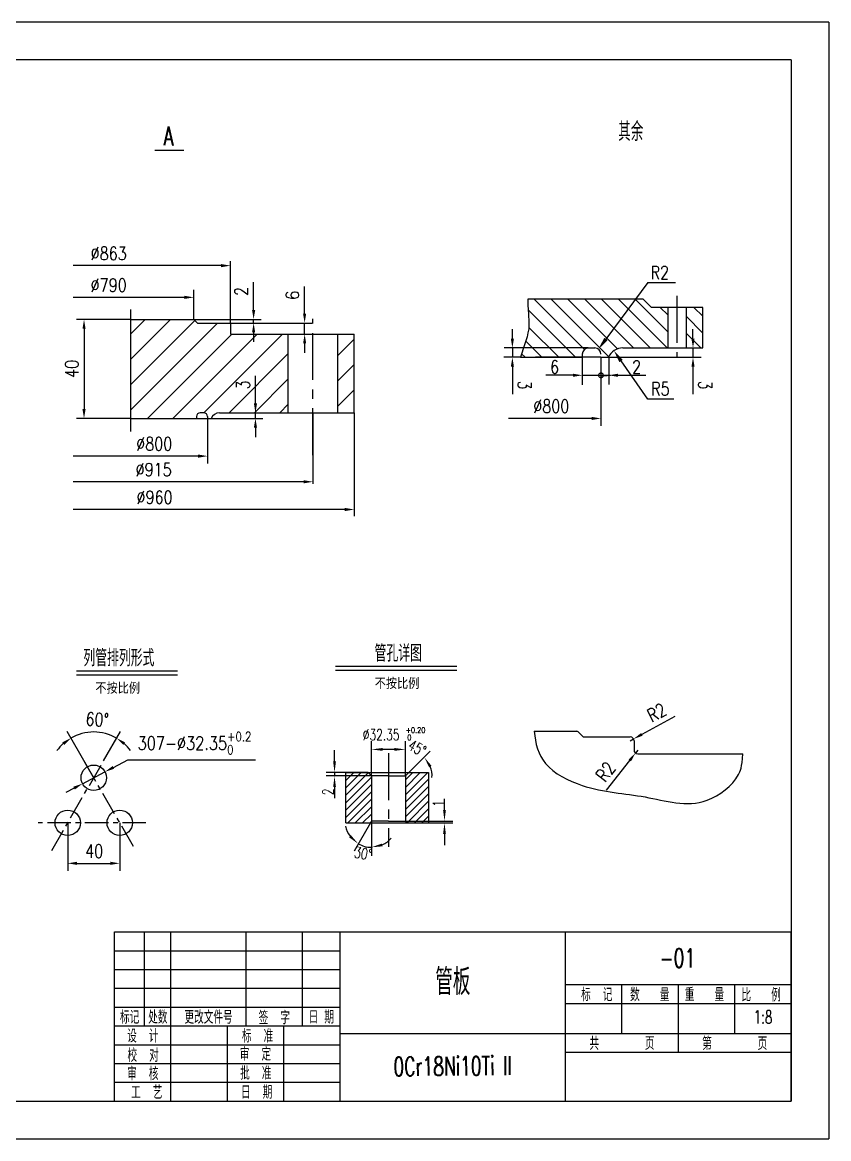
# Model space of a CAD drawing. Header units: millimetres. Extents: x -80 to 3280, y -80 to 2296.
# Drawn here: x 1564 to 3280, y -80 to 2296 of the extents above; entities that cross this region are included whole.
import ezdxf
from ezdxf.enums import TextEntityAlignment as Align

# ---------------------------------------------------------------- set-up
doc = ezdxf.new("R2010")
doc.units = ezdxf.units.MM
doc.header["$LTSCALE"] = 80
doc.linetypes.add('CENTER', pattern=[2, 1.25, -0.25, 0.25, -0.25])
for name, color, linetype in [('1轮廓实线层', 7, 'Continuous'), ('2', 3, 'Continuous'), ('2细线层', 4, 'Continuous'), ('3中心线层', 1, 'CENTER'), ('5剖面线层', 2, 'Continuous'), ('6文字层', 3, 'Continuous'), ('7标注层', 4, 'Continuous'), ('图框层', 7, 'Continuous')]:
    doc.layers.add(name, color=color, linetype=linetype)
doc.styles.add('HZ', font='txt', dxfattribs={"width": 0.7, "bigfont": 'hztxt'})
doc.styles.add('PC_TEXTSTYLE', font='romans.shx', dxfattribs={"width": 0.8, "bigfont": 'hzfs.shx'})
doc.styles.get("Standard").update_dxf_attribs({"font": 'thenor.shx', "width": 0.707, "bigfont": 'hztxt.shx'})
doc.styles.add('TH_GBDIM', font='romans.shx', dxfattribs={"width": 0.8, "bigfont": 'gbcbig.shx'})
doc.dimstyles.new('TH_GBDIM', dxfattribs={"dimscale": 8, "dimtxt": 3.5, "dimasz": 2.5, "dimexe": 2, "dimexo": 0, "dimgap": 1.5, "dimtad": 1, "dimdec": 1, "dimdsep": 46, "dimtxsty": 'TH_GBDIM', "dimcen": 2.5, "dimclrd": 130, "dimclre": 130, "dimclrt": 3, "dimadec": 0, "dimazin": 2, "dimtfac": 0.714286, "dimtdec": 1, "dimtmove": 0, "dimatfit": 3, "dimfxl": 0, "dimtolj": 1, "dimtzin": 0, "dimlwd": -1, "dimlwe": -1, "dimarcsym": 0})

# ---------------------------------------------------------------- blocks, each defined once
blk = doc.blocks.new('*D6')
at = {"layer": '7标注层', "color": 130}
for p, q in [((1715.6, 688.2), (1658.9, 786.4)), ((1736.6, 724.4), (1772.3, 786.4))]:
    blk.add_line(p, q, dxfattribs=at)
for start, end in [(60, 120), (131.7852, 143.5705), (36.4295, 48.2148)]:
    blk.add_arc((1715.6, 688.2), 97.4, start, end, dxfattribs=at)
for points in [[(1648.8, 763.5), (1652.7, 758.1), (1666.9, 772.5)], [(1778.6, 758.1), (1782.5, 763.5), (1764.3, 772.5)]]:
    blk.add_solid(points, dxfattribs=at)
at = {"layer": 'Defpoints', "color": 0}
for p in [(1698.7, 784.1), (1736.6, 724.4), (1626.2, 533.3), (1812.9, 519.7), (1819.6, 508.1)]:
    blk.add_point(p, dxfattribs=at)
at = {"layer": '7标注层', "color": 3, "lineweight": 5, "insert": (1723.1, 812.1), "char_height": 28, "attachment_point": 5, "rotation": 356.5624, "style": 'TH_GBDIM'}
blk.add_mtext('\\A1;60°', dxfattribs=at)
blk = doc.blocks.new('*D7')
at = {"layer": '7标注层', "color": 130}
for p, q in [((1660.3, 592.3), (1660.3, 490)), ((1771, 592.3), (1771, 490)), ((1680.3, 506), (1751, 506))]:
    blk.add_line(p, q, dxfattribs=at)
for points in [[(1680.3, 509.4), (1680.3, 502.7), (1660.3, 506)], [(1751, 509.4), (1751, 502.7), (1771, 506)]]:
    blk.add_solid(points, dxfattribs=at)
at = {"layer": 'Defpoints', "color": 0}
for p in [(1660.3, 592.3), (1771, 592.3), (1771, 506)]:
    blk.add_point(p, dxfattribs=at)
at = {"layer": '7标注层', "color": 3, "lineweight": 5, "insert": (1716.5, 532), "char_height": 28, "attachment_point": 5, "style": 'TH_GBDIM'}
blk.add_mtext('\\A1;40', dxfattribs=at)
blk = doc.blocks.new('_DotSmall')
at = {"layer": '1轮廓实线层', "color": 0, "const_width": 0.5}
blk.add_lwpolyline([(-0.0625, 0, 1), (0.0625, 0, 1)], format="xyb", close=True, dxfattribs=at)
blk = doc.blocks.new('*D10')
at = {"layer": '5剖面线层', "color": 130}
for p, q in [((2055.9, 1683.7), (2055.9, 1742.7)), ((1928.6, 1663.7), (2071.9, 1663.7)), ((2055.9, 1655.9), (2055.9, 1663.7)), ((2006.6, 1655.9), (2071.9, 1655.9)), ((2055.9, 1635.9), (2055.9, 1615.9))]:
    blk.add_line(p, q, dxfattribs=at)
for points in [[(2052.6, 1683.7), (2059.3, 1683.7), (2055.9, 1663.7)], [(2052.6, 1635.9), (2059.3, 1635.9), (2055.9, 1655.9)]]:
    blk.add_solid(points, dxfattribs=at)
at = {"layer": 'Defpoints', "color": 0}
for p in [(1928.6, 1663.7), (2055.9, 1663.7), (2006.6, 1655.9)]:
    blk.add_point(p, dxfattribs=at)
at = {"layer": '5剖面线层', "color": 3, "insert": (2029.9, 1723.2), "char_height": 28, "attachment_point": 5, "rotation": 90, "style": 'TH_GBDIM'}
blk.add_mtext('\\A1;2', dxfattribs=at)
blk = doc.blocks.new('*D11')
at = {"layer": '5剖面线层', "color": 130}
for p, q in [((1793.7, 1663.7), (1678.9, 1663.7)), ((1694.9, 1643.7), (1694.9, 1473.1)), ((1793.7, 1453.1), (1678.9, 1453.1))]:
    blk.add_line(p, q, dxfattribs=at)
for points in [[(1691.6, 1643.7), (1698.3, 1643.7), (1694.9, 1663.7)], [(1691.6, 1473.1), (1698.3, 1473.1), (1694.9, 1453.1)]]:
    blk.add_solid(points, dxfattribs=at)
at = {"layer": 'Defpoints', "color": 0}
for p in [(1793.7, 1663.7), (1694.9, 1453.1), (1793.7, 1453.1)]:
    blk.add_point(p, dxfattribs=at)
at = {"layer": '5剖面线层', "color": 3, "insert": (1668.9, 1558.4), "char_height": 28, "attachment_point": 5, "rotation": 90, "style": 'TH_GBDIM'}
blk.add_mtext('\\A1;40', dxfattribs=at)
blk = doc.blocks.new('*D12')
at = {"layer": '5剖面线层', "color": 130}
for p, q in [((2164.5, 1675.9), (2164.5, 1733.8)), ((2071.9, 1655.9), (2180.5, 1655.9)), ((2164.5, 1632.5), (2164.5, 1655.9)), ((2080.7, 1632.5), (2180.5, 1632.5)), ((2164.5, 1612.5), (2164.5, 1592.5))]:
    blk.add_line(p, q, dxfattribs=at)
for points in [[(2161.2, 1675.9), (2167.8, 1675.9), (2164.5, 1655.9)], [(2161.2, 1612.5), (2167.8, 1612.5), (2164.5, 1632.5)]]:
    blk.add_solid(points, dxfattribs=at)
at = {"layer": 'Defpoints', "color": 0}
for p in [(2071.9, 1655.9), (2164.5, 1655.9), (2080.7, 1632.5)]:
    blk.add_point(p, dxfattribs=at)
at = {"layer": '5剖面线层', "color": 3, "insert": (2138.5, 1714.9), "char_height": 28, "attachment_point": 5, "rotation": 90, "style": 'TH_GBDIM'}
blk.add_mtext('\\A1;6', dxfattribs=at)
blk = doc.blocks.new('*D14')
at = {"layer": '5剖面线层', "color": 130}
for p, q in [((2059.8, 1484.8), (2059.8, 1543.8)), ((1965.7, 1453.1), (2075.8, 1453.1)), ((1983.6, 1464.8), (2075.8, 1464.8)), ((2059.8, 1453.1), (2059.8, 1464.8)), ((2059.8, 1433.1), (2059.8, 1413.1))]:
    blk.add_line(p, q, dxfattribs=at)
for points in [[(2056.5, 1484.8), (2063.2, 1484.8), (2059.8, 1464.8)], [(2056.5, 1433.1), (2063.2, 1433.1), (2059.8, 1453.1)]]:
    blk.add_solid(points, dxfattribs=at)
at = {"layer": 'Defpoints', "color": 0}
for p in [(1965.7, 1453.1), (1983.6, 1464.8), (2059.8, 1464.8)]:
    blk.add_point(p, dxfattribs=at)
at = {"layer": '5剖面线层', "color": 3, "insert": (2033.8, 1524.3), "char_height": 28, "attachment_point": 5, "rotation": 90, "style": 'TH_GBDIM'}
blk.add_mtext('\\A1;3', dxfattribs=at)
blk = doc.blocks.new('*D15')
at = {"layer": '5剖面线层', "color": 130}
for p, q in [((2952.8, 818.7), (2882.2, 780.4)), ((2857.6, 767), (2864.7, 770.9))]:
    blk.add_line(p, q, dxfattribs=at)
blk.add_solid([(2880.7, 783.3), (2883.8, 777.5), (2864.7, 770.9)], dxfattribs=at)
at = {"layer": 'Defpoints', "color": 0}
for p in [(2857.6, 767), (2864.7, 770.9)]:
    blk.add_point(p, dxfattribs=at)
at = {"layer": '5剖面线层', "color": 3, "insert": (2913.9, 827.2), "char_height": 28, "attachment_point": 5, "rotation": 28.5079, "style": 'TH_GBDIM'}
blk.add_mtext('\\A1;R2', dxfattribs=at)
blk = doc.blocks.new('*D16')
at = {"layer": '5剖面线层', "color": 130}
for p, q in [((2873.6, 747), (2868.7, 740.7)), ((2807.4, 661.4), (2856.5, 724.9))]:
    blk.add_line(p, q, dxfattribs=at)
blk.add_solid([(2853.9, 726.9), (2859.2, 722.9), (2868.7, 740.7)], dxfattribs=at)
at = {"layer": 'Defpoints', "color": 0}
for p in [(2868.7, 740.7), (2873.6, 747)]:
    blk.add_point(p, dxfattribs=at)
at = {"layer": '5剖面线层', "color": 3, "insert": (2805.3, 701.1), "char_height": 28, "attachment_point": 5, "rotation": 52.2963, "style": 'TH_GBDIM'}
blk.add_mtext('\\A1;R2', dxfattribs=at)
blk = doc.blocks.new('PC_TITLE_BLOCK')
at = {"layer": '1轮廓实线层'}
for p, q in [((-180, 0), (-180, 45)), ((-180, 0), (-180, 45)), ((-180, 45), (0, 45)), ((-172, 20), (-172, 45)), ((-165, 20), (-165, 45)), ((-145, 20), (-145, 45)), ((-130, 20), (-130, 45)), ((-120, 0), (-120, 45)), ((-60, 0), (-60, 45)), ((-60, 31), (0, 31)), ((-45, 18), (-45, 31)), ((-30, 13), (-30, 31)), ((-15, 18), (-15, 31)), ((-180, 25), (-120, 25)), ((-60, 26), (0, 26)), ((-180, 20), (-120, 20)), ((-165, 0), (-165, 20)), ((-150, 0), (-150, 20)), ((-135, 0), (-135, 20)), ((-120, 18), (0, 18)), ((-60, 13), (0, 13)), ((-180, 0), (0, 0))]:
    blk.add_line(p, q, dxfattribs=at)
at = {"layer": '2细线层'}
for p, q in [((-180, 40), (-120, 40)), ((-180, 35), (-120, 35)), ((-180, 30), (-120, 30)), ((-180, 15), (-120, 15)), ((-180, 10), (-120, 10)), ((-180, 5), (-120, 5))]:
    blk.add_line(p, q, dxfattribs=at)
at = {"layer": '图框层'}
blk.add_line((0, 0), (0, 45), dxfattribs=at)
at = {"style": 'PC_TEXTSTYLE', "flags": 1}
blk.add_attdef('图纸张数', (0, 0), '', height=5, dxfattribs=at)
at = {"layer": '6文字层', "style": 'PC_TEXTSTYLE', "width": 0.667}
for s, p in [('标  记 ', (-50.92, 28.5)), (' 数   量 ', (-37.59, 28.5)), (' 重   量 ', (-23.06, 28.5)), (' 比   例 ', (-7.96, 28.41)), ('标记', (-176, 22.5)), ('处数', (-168.5, 22.5)), (' 更改文件号 ', (-155, 22.5)), (' 签  字 ', (-137.51, 22.37)), (' 日 期 ', (-125, 22.5)), (' 设  计 ', (-172.5, 17.5)), ('标  准', (-141.95, 17.5)), ('共       页', (-45, 15.5)), ('第       页', (-15, 15.5)), (' 校  对 ', (-172.4, 12.37)), (' 审  定 ', (-142.53, 12.68)), (' 审  核 ', (-172.5, 7.5)), ('批  准', (-142.43, 7.6)), ('工  艺', (-171.46, 2.5)), (' 日  期 ', (-142.22, 2.5))]:
    blk.add_text(s, height=3.5, dxfattribs=at).set_placement(p, align=Align.MIDDLE)
at = {"layer": '6文字层', "style": 'PC_TEXTSTYLE', "flags": 8}
for tag, height, width, p, p2 in [('图样代号', 5, 2.176994, (-56.96, 35.53), (-3.51, 35.53)), ('图样名称', 7, 1.548666, (-116.78, 28.23), (-63.22, 28.23)), ('标记', 3.5, 1.652109, (-58.41, 20.51), (-45.88, 20.51)), ('数量', 3.5, 1.631196, (-43.41, 20.51), (-30.88, 20.51)), ('重量', 3.5, 1.481707, (-28.88, 20.51), (-16.35, 20.51)), ('比例', 3.5, 1.468426, (-13.53, 20.62), (-1.42, 20.62)), ('设计', 3.5, 1.504878, (-163.77, 15.45), (-151.09, 15.45)), ('标准', 3.5, 1.649181, (-133.59, 15.31), (-120.98, 15.31)), ('共几页', 3.5, 0.782855, (-49.76, 13.35), (-39.88, 13.35)), ('第几页', 3.5, 0.776067, (-19.69, 13.35), (-9.9, 13.35)), ('校对', 3.5, 1.480507, (-163.77, 10.48), (-151.09, 10.48)), ('审定', 3.5, 1.494807, (-133.8, 10.61), (-121.11, 10.61)), ('审核', 3.5, 1.511058, (-163.87, 5.38), (-151.09, 5.38)), ('批准', 3.5, 1.494711, (-133.7, 5.38), (-121.11, 5.38)), ('工艺', 3.5, 1.714137, (-163.87, 0.41), (-151.09, 0.41)), ('日期', 3.5, 1.546165, (-134.08, 0.41), (-121.11, 0.41))]:
    blk.add_attdef(tag, text='', height=height, dxfattribs=dict(at, width=width)).set_placement(p, p2, align=Align.FIT)
at = {"layer": '6文字层', "style": 'PC_TEXTSTYLE', "width": 0.986205, "flags": 8}
blk.add_attdef('产品名称或材料标记', text='', height=5, rotation=0.4655, dxfattribs=at).set_placement((-117.65, 6.59), (-62.48, 7.04), align=Align.FIT)

msp = doc.modelspace()

# ---------------------------------------------------------------- hatches: boundary and pattern name
at = {"layer": '5剖面线层'}
h = msp.add_hatch(dxfattribs=at)
h.set_pattern_fill('ANSI31', color=256, scale=12, style=0)
h.paths.add_polyline_path([(2129.67, 1632.54), (2006.63, 1632.54), (2006.63, 1655.94), (1936.43, 1655.94), (1928.63, 1663.74), (1793.72, 1663.74), (1793.72, 1453.14), (1934.48, 1453.14), (1934.48, 1457.04, -0.4142136), (1942.28, 1464.84), (1950.08, 1464.84, -0.4142136), (1957.88, 1457.04), (1957.88, 1453.14), (1965.68, 1453.14, -0.2982166), (1983.55, 1464.84), (2129.67, 1464.84)])
h.paths.add_polyline_path([(2012.83, 1509.84), (2012.83, 1538.77), (2054.83, 1538.77), (2054.83, 1509.84)], flags=24)
h = msp.add_hatch(dxfattribs=at)
h.set_pattern_fill('ANSI31', color=256, scale=12, style=0)
h.set_pattern_definition([(45, (163.397, 0), (-26.94077, 26.94077), [])])
h.paths.add_polyline_path([(2270.07, 1620.84), (2234.97, 1620.84), (2234.97, 1464.84), (2270.07, 1464.84)])

# ---------------------------------------------------------------- linework, layer by layer
at = {"color": 130}
for p, q in [((2894.83, 1742.43), (2805.73, 1621.81)), ((2894.83, 1742.43), (2953.79, 1742.43)), ((2895.05, 1493.86), (2838.06, 1575.22)), ((2950.7, 1493.86), (2895.05, 1493.86))]:
    msp.add_line(p, q, dxfattribs=at)
msp.add_line((2858.51, 1706.86), (2639.27, 1706.86))
for points in [[(2809.3, 1619.18), (2802.17, 1624.45), (2789.93, 1600.42)], [(2841.69, 1577.76), (2834.43, 1572.67), (2822.8, 1597)]]:
    msp.add_solid(points, dxfattribs=at)
at = {"layer": '1轮廓实线层'}
for p, q in [((3200, 2216), (0, 2216)), ((3200, 2216), (3200, 0)), ((2885.39, 1706.86), (2858.51, 1706.86)), ((2903, 1689.28), (2885.39, 1706.86)), ((3012.21, 1689.28), (2903, 1689.28)), ((2937.46, 1689.28), (2937.46, 1603.02)), ((2976.38, 1689.28), (2976.38, 1603.02)), ((3012.21, 1603.02), (3012.21, 1689.28)), ((1793.72, 1663.74), (1928.63, 1663.74)), ((1936.43, 1655.94), (1928.63, 1663.74)), ((1936.43, 1655.94), (2006.63, 1655.94)), ((2006.63, 1655.94), (2006.63, 1632.54)), ((2006.63, 1632.54), (2270.07, 1632.54)), ((2129.67, 1464.84), (2129.67, 1632.54)), ((2234.97, 1464.84), (2234.97, 1632.54)), ((2270.07, 1464.84), (2270.07, 1632.54)), ((2767.09, 1603.02), (2782.03, 1603.02)), ((2841.88, 1603.02), (3012.21, 1603.02)), ((2624.27, 1583.07), (2755.43, 1583.07)), ((2755.43, 1590.79), (2755.43, 1583.07)), ((2795.33, 1583.07), (2811.4, 1583.07)), ((1793.72, 1453.14), (1965.68, 1453.14)), ((1934.48, 1457.04), (1934.48, 1453.14)), ((1950.08, 1464.84), (1942.28, 1464.84)), ((1957.88, 1457.04), (1957.88, 1453.14)), ((1983.55, 1464.84), (2270.07, 1464.84)), ((2653.07, 787.04), (2742.33, 787.04)), ((2757.64, 775.04), (2747.99, 784.7)), ((2757.64, 775.04), (2857.64, 775.04)), ((2865.64, 767.04), (2865.64, 747.04)), ((2873.64, 739.04), (3097.42, 739.04)), ((0, 0), (3200, 0))]:
    msp.add_line(p, q, dxfattribs=at)
for centre in [(1715.62, 688.16), (1660.27, 592.29), (1770.97, 592.29)]:
    msp.add_circle(centre, 27, dxfattribs=at)
for centre, radius, start, end in [((2768.73, 1589.72), 13.3, 90, 180), ((2782.03, 1589.72), 13.3, 0, 90), ((2841.88, 1569.77), 33.25, 90, 156.42182), ((1942.28, 1457.04), 7.8, 90, 180), ((1950.08, 1457.04), 7.8, 0, 90), ((1983.55, 1445.34), 19.5, 90, 156.42182), ((2742.33, 779.04), 8, 45, 90), ((2857.64, 767.04), 8, 0, 90), ((2873.64, 747.04), 8, 180, 270)]:
    msp.add_arc(centre, radius, start, end, dxfattribs=at)
at = {"layer": '2'}
for p, q in [((2306.55, 692.05), (2306.55, 766.3)), ((2379.26, 692.05), (2379.26, 766.3)), ((2379.26, 699.18), (2379.26, 766.3)), ((2228.18, 722.94), (2228.18, 746.7)), ((2355.5, 748.48), (2330.31, 748.48)), ((2386.39, 699.18), (2431.76, 744.56)), ((2299.42, 699.18), (2210.36, 699.18)), ((2306.55, 692.05), (2210.36, 692.05)), ((2228.18, 699.18), (2228.18, 692.05)), ((2252.13, 699.18), (2428.34, 699.18)), ((2252.13, 592.26), (2252.13, 699.18)), ((2252.13, 698.13), (2253.18, 699.18)), ((2252.13, 650.88), (2293.3, 692.05)), ((2252.13, 682.38), (2261.8, 692.05)), ((2252.13, 666.63), (2277.55, 692.05)), ((2252.13, 635.13), (2306.55, 689.55)), ((2261.8, 692.05), (2268.93, 699.18)), ((2277.55, 692.05), (2284.68, 699.18)), ((2293.3, 692.05), (2299.93, 698.68)), ((2306.55, 692.05), (2299.42, 699.18)), ((2306.55, 692.05), (2306.55, 595.82)), ((2342.9, 692.05), (2306.55, 692.05)), ((2342.9, 692.05), (2379.26, 692.05)), ((2379.26, 692.05), (2386.39, 699.18)), ((2379.26, 683.5), (2394.94, 699.18)), ((2379.26, 667.75), (2410.69, 699.18)), ((2379.26, 652), (2426.44, 699.18)), ((2379.26, 692.05), (2379.26, 595.82)), ((2428.34, 699.18), (2428.34, 592.26)), ((2228.18, 668.29), (2228.18, 644.53)), ((2252.13, 619.38), (2306.55, 673.8)), ((2379.26, 636.25), (2428.34, 685.33)), ((2379.26, 620.5), (2428.34, 669.58)), ((2252.13, 603.63), (2306.55, 658.05)), ((2256.51, 592.26), (2306.55, 642.3)), ((2379.26, 604.75), (2428.34, 653.83)), ((2462.18, 619.58), (2462.18, 643.34)), ((2272.27, 592.26), (2306.55, 626.55)), ((2386.08, 595.82), (2428.34, 638.08)), ((2401.84, 595.82), (2428.34, 622.33)), ((2288.02, 592.26), (2306.55, 610.8)), ((2306.55, 595.82), (2304.49, 592.26)), ((2306.55, 595.82), (2306.55, 522.31)), ((2342.9, 595.82), (2306.55, 595.82)), ((2342.9, 595.82), (2379.26, 595.82)), ((2379.26, 595.82), (2480, 595.82)), ((2379.26, 595.82), (2381.31, 592.26)), ((2382.52, 592.26), (2386.08, 595.82)), ((2398.27, 592.26), (2401.84, 595.82)), ((2414.02, 592.26), (2417.59, 595.82)), ((2417.59, 595.82), (2428.34, 606.58)), ((2252.13, 592.26), (2428.34, 592.26)), ((2304.49, 592.26), (2269.79, 532.16)), ((2303.77, 592.26), (2305.49, 593.98)), ((2381.31, 592.26), (2480, 592.26)), ((2462.18, 568.5), (2462.18, 544.74))]:
    msp.add_line(p, q, dxfattribs=at)
for points in [[(2306.55, 748.48, 0, 5.94, 0), (2330.31, 748.48, 5.94, 5.94, 0)], [(2379.26, 748.48, 0, 5.94, 0), (2355.5, 748.48, 5.94, 5.94, 0)], [(2228.18, 699.18, 0, 5.94, 0), (2228.18, 722.94, 5.94, 5.94, 0)], [(2419.16, 731.96, 0, 5.94, 0), (2432.05, 711.99, 5.94, 5.94, 0)], [(2228.18, 692.05, 0, 5.94, 0), (2228.18, 668.29, 5.94, 5.94, 0)], [(2462.18, 595.82, 0, 5.94, 0), (2462.18, 619.58, 5.94, 5.94, 0)], [(2462.18, 592.26, 0, 5.94, 0), (2462.18, 568.5, 5.94, 5.94, 0)], [(2278.7, 547.59, 0, 5.94, 0), (2261.13, 563.58, 5.94, 5.94, 0)], [(2306.55, 540.13, 0, 5.94, 0), (2329.76, 545.19, 5.94, 5.94, 0)]]:
    msp.add_lwpolyline(points, format="xyseb", dxfattribs=at)
for centre, radius, start, end in [((2379.26, 692.05), 56.43, 356.38772, 20.69386), ((2306.55, 595.82), 55.7, 190.73796, 215.36898), ((2306.55, 595.82), 55.7, 240, 270), ((2306.55, 595.82), 55.7, 294.63102, 319.26204)]:
    msp.add_arc(centre, radius, start, end, dxfattribs=at)
at = {"layer": '2细线层'}
for p, q in [((3280, 2296), (-80, 2296)), ((3280, 2296), (3280, -80)), ((-80, -80), (3280, -80))]:
    msp.add_line(p, q, dxfattribs=at)
msp.add_open_spline([(2639.27, 1706.86), (2640.6, 1670.31), (2646.16, 1639.38), (2630.5, 1606.92), (2624.27, 1583.07)], degree=3, knots=[12.7817829, 12.7817829, 12.7817829, 12.7817829, 17.2761444, 28.1828164, 28.1828164, 28.1828164, 28.1828164], dxfattribs=at)
at = {"layer": '3中心线层'}
for p, q in [((2956.92, 1713.87), (2956.92, 1582.36)), ((2182.32, 1374.75), (2182.32, 1664.68)), ((2342.9, 740.68), (2342.9, 541.34))]:
    msp.add_line(p, q, dxfattribs=at)
at = {"layer": '3中心线层', "ltscale": 0.5}
for p, q in [((1626.23, 533.34), (1736.56, 724.44)), ((1800.14, 541.76), (1694.67, 724.44)), ((1826.82, 592.29), (1597.18, 592.29))]:
    msp.add_line(p, q, dxfattribs=at)
at = {"layer": '5剖面线层', "color": 130}
for p, q in [((2006.63, 1655.94), (2006.63, 1787.73)), ((1986.63, 1778.15), (1671.79, 1778.15)), ((1928.63, 1663.74), (1928.63, 1726.63)), ((1908.63, 1710.63), (1671.79, 1710.63)), ((2795.33, 1526.15), (2795.33, 1436.96)), ((1957.88, 1453.14), (1957.88, 1356.75)), ((2182.32, 1464.84), (2182.32, 1313.41)), ((2270.07, 1464.84), (2270.07, 1244.63)), ((2775.33, 1452.96), (2598.59, 1452.96)), ((1937.88, 1372.75), (1671.79, 1372.75)), ((2162.32, 1318.08), (1671.79, 1318.08)), ((2250.07, 1259.11), (1671.79, 1259.11))]:
    msp.add_line(p, q, dxfattribs=at)
at = {"layer": '5剖面线层'}
for p, q in [((2653.2, 1706.86), (2760.16, 1599.89)), ((2689.03, 1706.86), (2811.85, 1584.04)), ((2724.86, 1706.86), (2830.65, 1601.07)), ((2760.69, 1706.86), (2864.53, 1603.02)), ((2796.52, 1706.86), (2900.36, 1603.02)), ((2832.35, 1706.86), (2936.19, 1603.02)), ((2868.18, 1706.86), (2937.46, 1637.58)), ((2921.59, 1689.28), (2937.46, 1673.41)), ((2993.26, 1689.28), (3012.21, 1670.32)), ((2640.3, 1683.92), (2741.15, 1583.07)), ((2976.38, 1670.32), (3012.21, 1634.49)), ((2641.72, 1646.67), (2705.32, 1583.07)), ((2635.09, 1617.47), (2669.49, 1583.07)), ((2976.38, 1634.49), (3007.85, 1603.02)), ((2626.33, 1590.4), (2633.66, 1583.07))]:
    msp.add_line(p, q, dxfattribs=at)
msp.add_open_spline([(2653.07, 787.04), (2655.59, 760.74), (2668.43, 710.55), (2775.91, 656.61), (2888.26, 654.58), (3003.43, 615), (3082.81, 677.4), (3095.29, 709.71), (3097.42, 739.04)], degree=3, knots=[20.1235738, 20.1235738, 20.1235738, 20.1235738, 56.7700416, 98.3785817, 165.826478, 233.1121, 273.4544794, 285.7880075, 285.7880075, 285.7880075, 285.7880075], dxfattribs=at)
at = {"layer": '5剖面线层', "color": 130}
for points in [[(1986.63, 1781.49), (1986.63, 1774.82), (2006.63, 1778.15)], [(1908.63, 1713.96), (1908.63, 1707.3), (1928.63, 1710.63)], [(2775.33, 1456.3), (2775.33, 1449.63), (2795.33, 1452.96)], [(1937.88, 1376.08), (1937.88, 1369.42), (1957.88, 1372.75)], [(2162.32, 1321.41), (2162.32, 1314.74), (2182.32, 1318.08)], [(2250.07, 1262.44), (2250.07, 1255.77), (2270.07, 1259.11)]]:
    msp.add_solid(points, dxfattribs=at)
at = {"layer": '6文字层'}
for p, q in [((1845.62, 2024.2), (1907.68, 2024.2)), ((1793.72, 1684.52), (1793.72, 1425.47)), ((1679.11, 915.43), (1893.95, 915.43)), ((1679.11, 906.99), (1893.95, 906.99)), ((2230.35, 925.45), (2488.6, 925.45)), ((2230.35, 917.01), (2488.6, 917.01))]:
    msp.add_line(p, q, dxfattribs=at)
at = {"layer": '7标注层', "color": 130}
for p, q in [((2606.77, 1622.97), (2606.77, 1642.92)), ((2991.18, 1622.97), (2991.18, 1642.92)), ((2767.09, 1603.02), (2589.15, 1603.02)), ((2606.77, 1603.02), (2606.77, 1583.07)), ((2841.88, 1603.02), (2913.14, 1603.02)), ((2991.18, 1603.02), (2991.18, 1583.07)), ((2758.59, 1583.07), (2655.8, 1583.07)), ((2795.33, 1583.07), (2721.86, 1583.07)), ((2755.43, 1590.79), (2755.43, 1524.77)), ((2795.33, 1583.07), (2795.33, 1526.15)), ((2811.4, 1583.07), (3008.64, 1583.07)), ((2811.85, 1584.04), (2811.85, 1525.46)), ((2606.77, 1563.12), (2606.77, 1504.33)), ((2735.48, 1544.8), (2677.76, 1544.8)), ((2795.33, 1544.45), (2755.43, 1544.45)), ((2795.33, 1544.8), (2815.28, 1544.8)), ((2795.33, 1544.45), (2808.63, 1544.45)), ((2831.8, 1544.8), (2890.58, 1544.8)), ((2991.18, 1563.12), (2991.18, 1504.33)), ((1757.4, 710.22), (1788.24, 726.49)), ((1788.24, 726.49), (2059.92, 726.49)), ((1691.74, 675.56), (1739.5, 700.76)), ((1673.83, 666.11), (1655.92, 656.66))]:
    msp.add_line(p, q, dxfattribs=at)
at = {"layer": '7标注层'}
msp.add_line((2624.27, 1583.07), (2588.48, 1583.07), dxfattribs=at)
at = {"layer": '7标注层', "color": 130}
for points in [[(2610.09, 1622.97), (2603.44, 1622.97), (2606.77, 1603.02)], [(2994.51, 1622.97), (2987.86, 1622.97), (2991.18, 1603.02)], [(2610.09, 1563.12), (2603.44, 1563.12), (2606.77, 1583.07)], [(2994.51, 1563.12), (2987.86, 1563.12), (2991.18, 1583.07)], [(2735.48, 1548.13), (2735.48, 1541.48), (2755.43, 1544.8)], [(2831.8, 1548.13), (2831.8, 1541.48), (2811.85, 1544.8)], [(1755.83, 713.2), (1758.98, 707.23), (1739.5, 700.76)], [(1672.26, 669.09), (1675.41, 663.12), (1691.74, 675.56)]]:
    msp.add_solid(points, dxfattribs=at)

# ---------------------------------------------------------------- block references
at = {"layer": '7标注层', "color": 130, "xscale": 19.95, "yscale": 19.95, "zscale": 19.95, "rotation": 180}
msp.add_blockref('_DotSmall', (2795.33, 1544.8), dxfattribs=at)
at = {"layer": '7标注层', "color": 130, "xscale": 19.95, "yscale": 19.95, "zscale": 19.95}
msp.add_blockref('_DotSmall', (2795.33, 1544.45), dxfattribs=at)
at = {"layer": '图框层'}
ref = msp.add_blockref('PC_TITLE_BLOCK', (3200, 0), dxfattribs=dict(at, xscale=8, yscale=8, zscale=8))
ref.add_attrib('产品名称或材料标记', '0Cr18Ni10Ti II', dxfattribs={"layer": '6文字层', "height": 40, "rotation": 0.4655, "style": 'PC_TEXTSTYLE', "width": 0.667}).set_placement((2479.48, 54.55), align=Align.CENTER)
ref.add_attrib('图样名称', '管板', dxfattribs={"layer": '6文字层', "height": 56, "style": 'PC_TEXTSTYLE', "width": 0.667}).set_placement((2479.97, 225.85), align=Align.CENTER)
ref.add_attrib('图样代号', '-01', dxfattribs={"layer": '6文字层', "height": 40, "style": 'PC_TEXTSTYLE', "width": 0.667}).set_placement((2958.14, 284.26), align=Align.CENTER)
ref.add_attrib('比例', '1:8', dxfattribs={"layer": '6文字层', "height": 28, "style": 'PC_TEXTSTYLE', "width": 0.667}).set_placement((3140.22, 164.93), align=Align.CENTER)

# ---------------------------------------------------------------- texts
at = {"layer": '2'}
for p in [(2313.72, 876.87), (1719.07, 866.85)]:
    msp.add_text('不按比例', height=23.76, dxfattribs=at).set_placement(p)
at = {"layer": '2', "style": 'HZ', "width": 0.7}
for s, height, p in [('∅32.35', 23.76, (2288.05, 767.84)), ('+0.20', 11.88, (2379.66, 783.55)), ('0', 11.88, (2382.93, 767.89))]:
    msp.add_text(s, height=height, dxfattribs=at).set_placement(p)
for s, rotation, p in [('45°', 331.62065, (2382.07, 749.75)), ('2', 90, (2226.09, 651.36)), ('1', 90, (2461.1, 626.42)), ('30°', 349.76078, (2268.65, 518.53))]:
    msp.add_text(s, height=23.76, rotation=rotation, dxfattribs=at).set_placement(p)
at = {"layer": '2', "char_height": 35.64, "attachment_point": 5}
for s, insert in [('管孔详图', (2363.75, 953.1)), ('列管排列形式', (1769.11, 943.08))]:
    msp.add_mtext(s, dxfattribs=dict(at, insert=insert))
at = {"layer": '5剖面线层', "color": 3, "char_height": 28, "attachment_point": 5, "style": 'TH_GBDIM'}
for s, insert in [('%%c863', (1747.44, 1804.15)), (' %%c790', (1739.68, 1736.63)), ('\\A1; %%c800', (1836.76, 1398.75)), ('\\A1; %%c915', (1835.46, 1344.08)), ('\\A1; %%c960', (1837.38, 1285.11))]:
    msp.add_mtext(s, dxfattribs=dict(at, insert=insert))
at = {"layer": '6文字层', "style": 'PC_TEXTSTYLE', "width": 0.667}
for s, p in [('A', (1864.41, 2033.94)), ('其余', (2832.02, 2043.4))]:
    msp.add_text(s, height=40, dxfattribs=at).set_placement(p)
at = {"layer": '7标注层', "color": 3, "style": 'TH_GBDIM', "width": 0.8}
for s, p in [('R2', (2900.85, 1749.33)), ('R5', (2902.18, 1502))]:
    msp.add_text(s, height=27.93, dxfattribs=at).set_placement(p)
at = {"layer": '7标注层', "color": 3, "attachment_point": 5, "style": 'TH_GBDIM'}
for s, insert, char_height in [('\\A1;6{}{}', (2696.64, 1562.44), 27.93), ('\\A1;2{}{}', (2871.16, 1562.44), 27.93), (' %%c800', (2681.93, 1478.96), 27.93), ('\\A1;307-%%C32.35{\\H0.7x;\\S+0.2^ 0;}', (1930.15, 761.79), 28.35)]:
    msp.add_mtext(s, dxfattribs=dict(at, insert=insert, char_height=char_height))
at = {"layer": '7标注层', "color": 3, "char_height": 27.93, "attachment_point": 5, "rotation": 270, "style": 'TH_GBDIM'}
for insert in [(2632.7, 1523.75), (3017.12, 1523.75)]:
    msp.add_mtext('\\A1;3{}{}', dxfattribs=dict(at, insert=insert))

# ---------------------------------------------------------------- dimensions: what is measured, and where the dimension line sits
at = {"layer": '5剖面线层'}
for base, p1, p2, text, picture, middle in [((2055.92, 1663.74), (2006.63, 1655.94), (1928.63, 1663.74), '2', '*D10', (2029.92, 1723.2)), ((2164.5, 1655.94), (2080.73, 1632.54), (2071.92, 1655.94), '6', '*D12', (2138.5, 1714.87)), ((1694.92, 1453.14), (1793.72, 1663.74), (1793.72, 1453.14), '40', '*D11', (1668.92, 1558.44)), ((2059.83, 1464.84), (1965.68, 1453.14), (1983.55, 1464.84), '3', '*D14', (2033.83, 1524.3))]:
    dim = msp.add_linear_dim(base=base, p1=p1, p2=p2, angle=90, text=text, dimstyle='TH_GBDIM', dxfattribs=at)
    dim.commit()
    dim.dimension.update_dxf_attribs({"geometry": picture, "text_midpoint": middle})
for center, mpoint, picture, middle in [((2857.64, 767.04), (2864.67, 770.86), '*D15', (2913.89, 827.18)), ((2873.64, 747.04), (2868.75, 740.71), '*D16', (2805.29, 701.13))]:
    dim = msp.add_radius_dim(center=center, mpoint=mpoint, text='R2', dimstyle='TH_GBDIM', dxfattribs=at)
    dim.commit()
    dim.dimension.update_dxf_attribs({"geometry": picture, "text_midpoint": middle})
at = {"layer": '7标注层', "color": 7, "lineweight": 5}
dim = msp.add_angular_dim_2l(base=(1698.7, 784.09), line1=((1626.23, 533.34), (1736.56, 724.44)), line2=((1819.59, 508.08), (1812.86, 519.74)), dimstyle='TH_GBDIM', override={"dimadec": 1}, dxfattribs=at)
dim.commit()
dim.dimension.update_dxf_attribs({"geometry": '*D6', "text_midpoint": (1721.46, 785.39), "dimtype": 162})
dim = msp.add_linear_dim(base=(1770.97, 506.03), p1=(1660.27, 592.29), p2=(1770.97, 592.29), text='40', dimstyle='TH_GBDIM', dxfattribs=at)
dim.commit()
dim.dimension.update_dxf_attribs({"geometry": '*D7', "text_midpoint": (1716.45, 506.03), "dimtype": 160})

doc.saveas('drawing.dxf')
